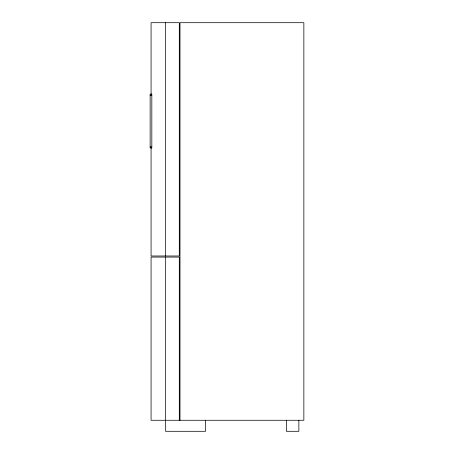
<?xml version="1.0" encoding="UTF-8"?>
<svg xmlns="http://www.w3.org/2000/svg" width="454" height="454" viewBox="0 0 454 454"><rect width="100%" height="100%" fill="white"/><g stroke="black" fill="none" stroke-linecap="round" stroke-linejoin="round"><path stroke-width="0.68" d="M151.074 94.018L151.778 94.018L151.829 95.096L151.829 147.317L151.778 148.061L151.074 148.061M150.143 95.096L150.841 95.096M151.074 95.096L151.778 95.096M150.143 146.982L150.841 146.982M151.074 146.982L151.778 146.982M298.857 420.273L298.857 431.3L286.366 431.3L286.366 420.273M205.537 420.273L205.537 431.3L165.562 431.3L165.562 257.077M180 420.273L180 22.7L303.857 22.7L303.857 420.273L151.074 420.273L151.074 257.077L179.302 257.077L179.302 420.273M165.562 22.7L165.562 255.994M151.074 94.319L151.074 22.7L179.302 22.7L179.302 255.994L151.074 255.994L151.074 147.505M150.143 94.018L150.143 148.061"/></g></svg>
